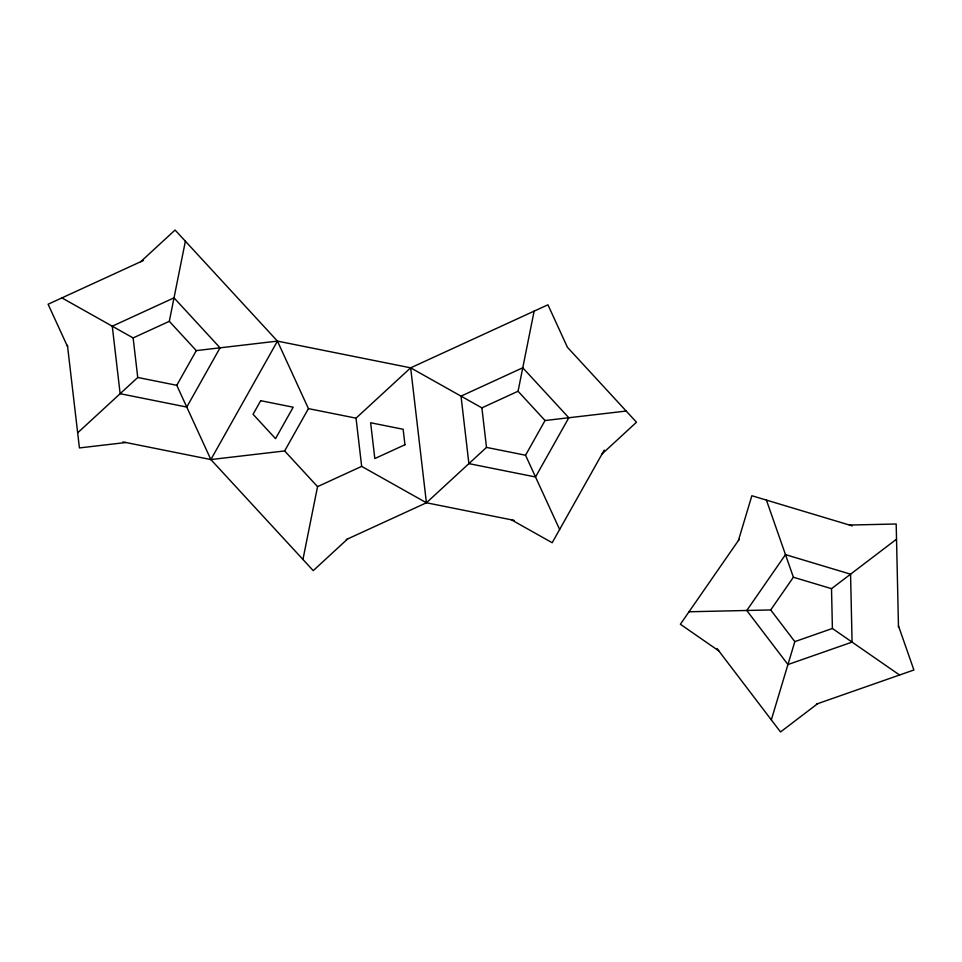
<?xml version="1.0" encoding="UTF-8"?>
<svg xmlns="http://www.w3.org/2000/svg" width="962" height="962" viewBox="0 0 962 962"><rect width="100%" height="100%" fill="white"/><g stroke="black" fill="none" stroke-linecap="round" stroke-linejoin="round"><path stroke-width="1.44" d="M346.368 539.526L426.419 502.777L486.495 447.402L481.878 407.864L410.654 367.833L277.441 341.113L196.296 350.601L169.312 321.32L185.377 241.209M302.946 559.463L317.544 486.64L284.644 450.937L210.87 459.559L122.932 441.919M481.878 407.864L518.061 391.245L534.126 311.135M738.419 540.5L751.863 495.731L852.308 525.901M771.32 719.877L794.828 641.63L770.706 609.944L689.032 611.772M347.607 538.96L313.239 570.634L210.87 459.559L176.78 385.305L196.296 350.601M210.87 459.559L277.441 341.113L175.084 230.038L140.705 261.712M284.644 450.937L308.429 408.622L277.441 341.113M559.631 529.485L525.541 455.23L545.045 420.526L626.19 411.051M604.244 450.096L552.188 542.724L511.435 519.829M739.201 539.369L680.374 624.254L718.794 650.877M770.706 609.944L793.385 577.224L766.413 500.096M77.657 432.84L137.746 377.477L133.129 337.927L61.905 297.895M308.429 408.622L356.036 418.157L410.654 367.833L547.931 304.798L567.424 347.282L636.483 422.222L602.116 453.896M899.566 675.011L832.407 628.475L831.517 588.672L896.524 539.189M817.712 703.643L780.519 731.962L716.991 648.508M143.422 260.474L48.1 304.232L67.605 346.717M133.129 337.927L169.312 321.32M317.544 486.64L361.664 466.378L426.419 502.777L514.357 520.406M794.828 641.63L832.407 628.475M816.413 704.1L913.9 669.997L898.472 625.877M125.854 442.508L79.425 447.931L67.448 345.346M849.458 525.048L896.187 524.001L898.496 627.248M137.746 377.477L176.78 385.305M486.495 447.402L525.541 455.23M793.385 577.224L831.517 588.672M518.061 391.245L545.045 420.526M410.654 367.833L426.419 502.777M356.036 418.157L361.664 466.378M220.057 347.823L186.772 407.058L120.142 393.698L112.265 326.202L174.014 297.847L220.057 347.823M260.702 400.697L253.066 414.273L275.529 438.648L293.194 407.215L260.702 400.697M568.819 417.748L535.521 476.984L468.891 463.624L461.014 396.14L522.763 367.785L568.819 417.748M785.485 554.629L746.777 610.485L787.938 664.55L852.079 642.111L850.564 574.182L785.485 554.629M404.942 444.733L374.819 458.561L370.635 422.751L403.138 429.268L404.942 444.733"/></g></svg>
